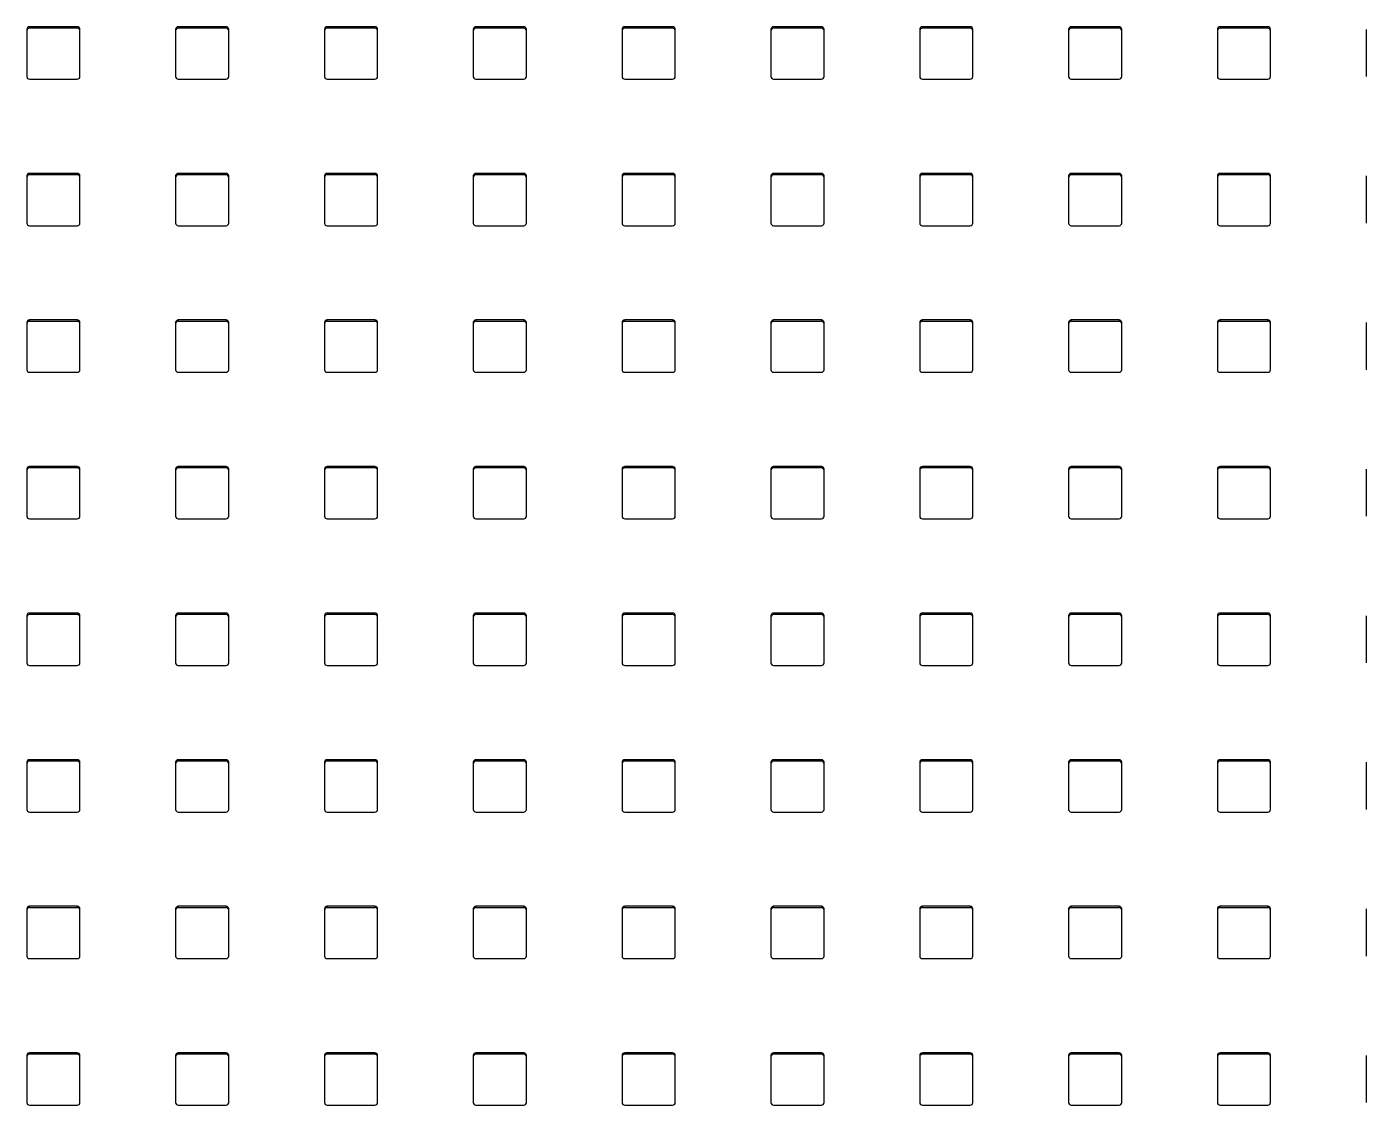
# Model space of a CAD drawing. Header units: millimetres. Extents: x -218071 to -203542, y 15363 to 51382.
# Drawn here: x -217693.21 to -217668.01, y 50955.34 to 50975.62 of the extents above; entities that cross this region are included whole.
import ezdxf

# ---------------------------------------------------------------- set-up
doc = ezdxf.new("R2010")
doc.units = ezdxf.units.MM
doc.header["$LTSCALE"] = 4
doc.layers.add('TPF-EQUIPEMENT', color=7, linetype='Continuous')

msp = doc.modelspace()

# ---------------------------------------------------------------- linework, layer by layer
at = {"layer": 'TPF-EQUIPEMENT', "color": 7, "linetype": 'Continuous', "lineweight": 25, "transparency": 33554671}
for p, q in [((-217693.206, 50975.573), (-217693.206, 50974.687)), ((-217692.256, 50975.622), (-217693.156, 50975.622)), ((-217692.256, 50975.596), (-217693.156, 50975.596)), ((-217692.206, 50974.687), (-217692.206, 50975.573)), ((-217690.406, 50975.573), (-217690.406, 50974.687)), ((-217689.456, 50975.622), (-217690.356, 50975.622)), ((-217689.456, 50975.596), (-217690.356, 50975.596)), ((-217689.406, 50974.687), (-217689.406, 50975.573)), ((-217687.606, 50975.573), (-217687.606, 50974.687)), ((-217686.656, 50975.622), (-217687.556, 50975.622)), ((-217686.656, 50975.596), (-217687.556, 50975.596)), ((-217686.606, 50974.687), (-217686.606, 50975.573)), ((-217684.806, 50975.573), (-217684.806, 50974.687)), ((-217683.856, 50975.622), (-217684.756, 50975.622)), ((-217683.856, 50975.596), (-217684.756, 50975.596)), ((-217683.806, 50974.687), (-217683.806, 50975.573)), ((-217682.006, 50975.573), (-217682.006, 50974.687)), ((-217681.056, 50975.622), (-217681.956, 50975.622)), ((-217681.056, 50975.596), (-217681.956, 50975.596)), ((-217681.006, 50974.687), (-217681.006, 50975.573)), ((-217679.206, 50975.573), (-217679.206, 50974.687)), ((-217678.256, 50975.622), (-217679.156, 50975.622)), ((-217678.256, 50975.596), (-217679.156, 50975.596)), ((-217678.206, 50974.687), (-217678.206, 50975.573)), ((-217676.406, 50975.573), (-217676.406, 50974.687)), ((-217675.456, 50975.622), (-217676.356, 50975.622)), ((-217675.456, 50975.596), (-217676.356, 50975.596)), ((-217675.406, 50974.687), (-217675.406, 50975.573)), ((-217673.606, 50975.573), (-217673.606, 50974.687)), ((-217672.656, 50975.622), (-217673.556, 50975.622)), ((-217672.656, 50975.596), (-217673.556, 50975.596)), ((-217672.606, 50974.687), (-217672.606, 50975.573)), ((-217670.806, 50975.573), (-217670.806, 50974.687)), ((-217669.856, 50975.622), (-217670.756, 50975.622)), ((-217669.856, 50975.596), (-217670.756, 50975.596)), ((-217669.806, 50974.687), (-217669.806, 50975.573)), ((-217668.006, 50975.573), (-217668.006, 50974.687)), ((-217693.156, 50974.637), (-217692.256, 50974.637)), ((-217690.356, 50974.637), (-217689.456, 50974.637)), ((-217687.556, 50974.637), (-217686.656, 50974.637)), ((-217684.756, 50974.637), (-217683.856, 50974.637)), ((-217681.956, 50974.637), (-217681.056, 50974.637)), ((-217679.156, 50974.637), (-217678.256, 50974.637)), ((-217676.356, 50974.637), (-217675.456, 50974.637)), ((-217673.556, 50974.637), (-217672.656, 50974.637)), ((-217670.756, 50974.637), (-217669.856, 50974.637)), ((-217693.206, 50972.816), (-217693.206, 50971.929)), ((-217692.256, 50972.865), (-217693.156, 50972.865)), ((-217692.256, 50972.839), (-217693.156, 50972.839)), ((-217692.206, 50971.929), (-217692.206, 50972.816)), ((-217690.406, 50972.816), (-217690.406, 50971.929)), ((-217689.456, 50972.865), (-217690.356, 50972.865)), ((-217689.456, 50972.839), (-217690.356, 50972.839)), ((-217689.406, 50971.929), (-217689.406, 50972.816)), ((-217687.606, 50972.816), (-217687.606, 50971.929)), ((-217686.656, 50972.865), (-217687.556, 50972.865)), ((-217686.656, 50972.839), (-217687.556, 50972.839)), ((-217686.606, 50971.929), (-217686.606, 50972.816)), ((-217684.806, 50972.816), (-217684.806, 50971.929)), ((-217683.856, 50972.865), (-217684.756, 50972.865)), ((-217683.856, 50972.839), (-217684.756, 50972.839)), ((-217683.806, 50971.929), (-217683.806, 50972.816)), ((-217682.006, 50972.816), (-217682.006, 50971.929)), ((-217681.056, 50972.865), (-217681.956, 50972.865)), ((-217681.056, 50972.839), (-217681.956, 50972.839)), ((-217681.006, 50971.929), (-217681.006, 50972.816)), ((-217679.206, 50972.816), (-217679.206, 50971.929)), ((-217678.256, 50972.865), (-217679.156, 50972.865)), ((-217678.256, 50972.839), (-217679.156, 50972.839)), ((-217678.206, 50971.929), (-217678.206, 50972.816)), ((-217676.406, 50972.816), (-217676.406, 50971.929)), ((-217675.456, 50972.865), (-217676.356, 50972.865)), ((-217675.456, 50972.839), (-217676.356, 50972.839)), ((-217675.406, 50971.929), (-217675.406, 50972.816)), ((-217673.606, 50972.816), (-217673.606, 50971.929)), ((-217672.656, 50972.865), (-217673.556, 50972.865)), ((-217672.656, 50972.839), (-217673.556, 50972.839)), ((-217672.606, 50971.929), (-217672.606, 50972.816)), ((-217670.806, 50972.816), (-217670.806, 50971.929)), ((-217669.856, 50972.865), (-217670.756, 50972.865)), ((-217669.856, 50972.839), (-217670.756, 50972.839)), ((-217669.806, 50971.929), (-217669.806, 50972.816)), ((-217668.006, 50972.816), (-217668.006, 50971.929)), ((-217693.156, 50971.88), (-217692.256, 50971.88)), ((-217690.356, 50971.88), (-217689.456, 50971.88)), ((-217687.556, 50971.88), (-217686.656, 50971.88)), ((-217684.756, 50971.88), (-217683.856, 50971.88)), ((-217681.956, 50971.88), (-217681.056, 50971.88)), ((-217679.156, 50971.88), (-217678.256, 50971.88)), ((-217676.356, 50971.88), (-217675.456, 50971.88)), ((-217673.556, 50971.88), (-217672.656, 50971.88)), ((-217670.756, 50971.88), (-217669.856, 50971.88)), ((-217693.206, 50970.058), (-217693.206, 50969.172)), ((-217692.256, 50970.107), (-217693.156, 50970.107)), ((-217692.256, 50970.081), (-217693.156, 50970.081)), ((-217692.206, 50969.172), (-217692.206, 50970.058)), ((-217690.406, 50970.058), (-217690.406, 50969.172)), ((-217689.456, 50970.107), (-217690.356, 50970.107)), ((-217689.456, 50970.081), (-217690.356, 50970.081)), ((-217689.406, 50969.172), (-217689.406, 50970.058)), ((-217687.606, 50970.058), (-217687.606, 50969.172)), ((-217686.656, 50970.107), (-217687.556, 50970.107)), ((-217686.656, 50970.081), (-217687.556, 50970.081)), ((-217686.606, 50969.172), (-217686.606, 50970.058)), ((-217684.806, 50970.058), (-217684.806, 50969.172)), ((-217683.856, 50970.107), (-217684.756, 50970.107)), ((-217683.856, 50970.081), (-217684.756, 50970.081)), ((-217683.806, 50969.172), (-217683.806, 50970.058)), ((-217682.006, 50970.058), (-217682.006, 50969.172)), ((-217681.056, 50970.107), (-217681.956, 50970.107)), ((-217681.056, 50970.081), (-217681.956, 50970.081)), ((-217681.006, 50969.172), (-217681.006, 50970.058)), ((-217679.206, 50970.058), (-217679.206, 50969.172)), ((-217678.256, 50970.107), (-217679.156, 50970.107)), ((-217678.256, 50970.081), (-217679.156, 50970.081)), ((-217678.206, 50969.172), (-217678.206, 50970.058)), ((-217676.406, 50970.058), (-217676.406, 50969.172)), ((-217675.456, 50970.107), (-217676.356, 50970.107)), ((-217675.456, 50970.081), (-217676.356, 50970.081)), ((-217675.406, 50969.172), (-217675.406, 50970.058)), ((-217673.606, 50970.058), (-217673.606, 50969.172)), ((-217672.656, 50970.107), (-217673.556, 50970.107)), ((-217672.656, 50970.081), (-217673.556, 50970.081)), ((-217672.606, 50969.172), (-217672.606, 50970.058)), ((-217670.806, 50970.058), (-217670.806, 50969.172)), ((-217669.856, 50970.107), (-217670.756, 50970.107)), ((-217669.856, 50970.081), (-217670.756, 50970.081)), ((-217669.806, 50969.172), (-217669.806, 50970.058)), ((-217668.006, 50970.058), (-217668.006, 50969.172)), ((-217693.156, 50969.122), (-217692.256, 50969.122)), ((-217690.356, 50969.122), (-217689.456, 50969.122)), ((-217687.556, 50969.122), (-217686.656, 50969.122)), ((-217684.756, 50969.122), (-217683.856, 50969.122)), ((-217681.956, 50969.122), (-217681.056, 50969.122)), ((-217679.156, 50969.122), (-217678.256, 50969.122)), ((-217676.356, 50969.122), (-217675.456, 50969.122)), ((-217673.556, 50969.122), (-217672.656, 50969.122)), ((-217670.756, 50969.122), (-217669.856, 50969.122)), ((-217693.206, 50967.301), (-217693.206, 50966.414)), ((-217692.256, 50967.35), (-217693.156, 50967.35)), ((-217692.256, 50967.324), (-217693.156, 50967.324)), ((-217692.206, 50966.414), (-217692.206, 50967.301)), ((-217690.406, 50967.301), (-217690.406, 50966.414)), ((-217689.456, 50967.35), (-217690.356, 50967.35)), ((-217689.456, 50967.324), (-217690.356, 50967.324)), ((-217689.406, 50966.414), (-217689.406, 50967.301)), ((-217687.606, 50967.301), (-217687.606, 50966.414)), ((-217686.656, 50967.35), (-217687.556, 50967.35)), ((-217686.656, 50967.324), (-217687.556, 50967.324)), ((-217686.606, 50966.414), (-217686.606, 50967.301)), ((-217684.806, 50967.301), (-217684.806, 50966.414)), ((-217683.856, 50967.35), (-217684.756, 50967.35)), ((-217683.856, 50967.324), (-217684.756, 50967.324)), ((-217683.806, 50966.414), (-217683.806, 50967.301)), ((-217682.006, 50967.301), (-217682.006, 50966.414)), ((-217681.056, 50967.35), (-217681.956, 50967.35)), ((-217681.056, 50967.324), (-217681.956, 50967.324)), ((-217681.006, 50966.414), (-217681.006, 50967.301)), ((-217679.206, 50967.301), (-217679.206, 50966.414)), ((-217678.256, 50967.35), (-217679.156, 50967.35)), ((-217678.256, 50967.324), (-217679.156, 50967.324)), ((-217678.206, 50966.414), (-217678.206, 50967.301)), ((-217676.406, 50967.301), (-217676.406, 50966.414)), ((-217675.456, 50967.35), (-217676.356, 50967.35)), ((-217675.456, 50967.324), (-217676.356, 50967.324)), ((-217675.406, 50966.414), (-217675.406, 50967.301)), ((-217673.606, 50967.301), (-217673.606, 50966.414)), ((-217672.656, 50967.35), (-217673.556, 50967.35)), ((-217672.656, 50967.324), (-217673.556, 50967.324)), ((-217672.606, 50966.414), (-217672.606, 50967.301)), ((-217670.806, 50967.301), (-217670.806, 50966.414)), ((-217669.856, 50967.35), (-217670.756, 50967.35)), ((-217669.856, 50967.324), (-217670.756, 50967.324)), ((-217669.806, 50966.414), (-217669.806, 50967.301)), ((-217668.006, 50967.301), (-217668.006, 50966.414)), ((-217693.156, 50966.365), (-217692.256, 50966.365)), ((-217690.356, 50966.365), (-217689.456, 50966.365)), ((-217687.556, 50966.365), (-217686.656, 50966.365)), ((-217684.756, 50966.365), (-217683.856, 50966.365)), ((-217681.956, 50966.365), (-217681.056, 50966.365)), ((-217679.156, 50966.365), (-217678.256, 50966.365)), ((-217676.356, 50966.365), (-217675.456, 50966.365)), ((-217673.556, 50966.365), (-217672.656, 50966.365)), ((-217670.756, 50966.365), (-217669.856, 50966.365)), ((-217693.206, 50964.543), (-217693.206, 50963.657)), ((-217692.256, 50964.592), (-217693.156, 50964.592)), ((-217692.256, 50964.566), (-217693.156, 50964.566)), ((-217692.206, 50963.657), (-217692.206, 50964.543)), ((-217690.406, 50964.543), (-217690.406, 50963.657)), ((-217689.456, 50964.592), (-217690.356, 50964.592)), ((-217689.456, 50964.566), (-217690.356, 50964.566)), ((-217689.406, 50963.657), (-217689.406, 50964.543)), ((-217687.606, 50964.543), (-217687.606, 50963.657)), ((-217686.656, 50964.592), (-217687.556, 50964.592)), ((-217686.656, 50964.566), (-217687.556, 50964.566)), ((-217686.606, 50963.657), (-217686.606, 50964.543)), ((-217684.806, 50964.543), (-217684.806, 50963.657)), ((-217683.856, 50964.592), (-217684.756, 50964.592)), ((-217683.856, 50964.566), (-217684.756, 50964.566)), ((-217683.806, 50963.657), (-217683.806, 50964.543)), ((-217682.006, 50964.543), (-217682.006, 50963.657)), ((-217681.056, 50964.592), (-217681.956, 50964.592)), ((-217681.056, 50964.566), (-217681.956, 50964.566)), ((-217681.006, 50963.657), (-217681.006, 50964.543)), ((-217679.206, 50964.543), (-217679.206, 50963.657)), ((-217678.256, 50964.592), (-217679.156, 50964.592)), ((-217678.256, 50964.566), (-217679.156, 50964.566)), ((-217678.206, 50963.657), (-217678.206, 50964.543)), ((-217676.406, 50964.543), (-217676.406, 50963.657)), ((-217675.456, 50964.592), (-217676.356, 50964.592)), ((-217675.456, 50964.566), (-217676.356, 50964.566)), ((-217675.406, 50963.657), (-217675.406, 50964.543)), ((-217673.606, 50964.543), (-217673.606, 50963.657)), ((-217672.656, 50964.592), (-217673.556, 50964.592)), ((-217672.656, 50964.566), (-217673.556, 50964.566)), ((-217672.606, 50963.657), (-217672.606, 50964.543)), ((-217670.806, 50964.543), (-217670.806, 50963.657)), ((-217669.856, 50964.592), (-217670.756, 50964.592)), ((-217669.856, 50964.566), (-217670.756, 50964.566)), ((-217669.806, 50963.657), (-217669.806, 50964.543)), ((-217668.006, 50964.543), (-217668.006, 50963.657)), ((-217693.156, 50963.608), (-217692.256, 50963.608)), ((-217690.356, 50963.608), (-217689.456, 50963.608)), ((-217687.556, 50963.608), (-217686.656, 50963.608)), ((-217684.756, 50963.608), (-217683.856, 50963.608)), ((-217681.956, 50963.608), (-217681.056, 50963.608)), ((-217679.156, 50963.608), (-217678.256, 50963.608)), ((-217676.356, 50963.608), (-217675.456, 50963.608)), ((-217673.556, 50963.608), (-217672.656, 50963.608)), ((-217670.756, 50963.608), (-217669.856, 50963.608)), ((-217693.206, 50961.786), (-217693.206, 50960.899)), ((-217692.256, 50961.835), (-217693.156, 50961.835)), ((-217692.256, 50961.809), (-217693.156, 50961.809)), ((-217692.206, 50960.899), (-217692.206, 50961.786)), ((-217690.406, 50961.786), (-217690.406, 50960.899)), ((-217689.456, 50961.835), (-217690.356, 50961.835)), ((-217689.456, 50961.809), (-217690.356, 50961.809)), ((-217689.406, 50960.899), (-217689.406, 50961.786)), ((-217687.606, 50961.786), (-217687.606, 50960.899)), ((-217686.656, 50961.835), (-217687.556, 50961.835)), ((-217686.656, 50961.809), (-217687.556, 50961.809)), ((-217686.606, 50960.899), (-217686.606, 50961.786)), ((-217684.806, 50961.786), (-217684.806, 50960.899)), ((-217683.856, 50961.835), (-217684.756, 50961.835)), ((-217683.856, 50961.809), (-217684.756, 50961.809)), ((-217683.806, 50960.899), (-217683.806, 50961.786)), ((-217682.006, 50961.786), (-217682.006, 50960.899)), ((-217681.056, 50961.835), (-217681.956, 50961.835)), ((-217681.056, 50961.809), (-217681.956, 50961.809)), ((-217681.006, 50960.899), (-217681.006, 50961.786)), ((-217679.206, 50961.786), (-217679.206, 50960.899)), ((-217678.256, 50961.835), (-217679.156, 50961.835)), ((-217678.256, 50961.809), (-217679.156, 50961.809)), ((-217678.206, 50960.899), (-217678.206, 50961.786)), ((-217676.406, 50961.786), (-217676.406, 50960.899)), ((-217675.456, 50961.835), (-217676.356, 50961.835)), ((-217675.456, 50961.809), (-217676.356, 50961.809)), ((-217675.406, 50960.899), (-217675.406, 50961.786)), ((-217673.606, 50961.786), (-217673.606, 50960.899)), ((-217672.656, 50961.835), (-217673.556, 50961.835)), ((-217672.656, 50961.809), (-217673.556, 50961.809)), ((-217672.606, 50960.899), (-217672.606, 50961.786)), ((-217670.806, 50961.786), (-217670.806, 50960.899)), ((-217669.856, 50961.835), (-217670.756, 50961.835)), ((-217669.856, 50961.809), (-217670.756, 50961.809)), ((-217669.806, 50960.899), (-217669.806, 50961.786)), ((-217668.006, 50961.786), (-217668.006, 50960.899)), ((-217693.156, 50960.85), (-217692.256, 50960.85)), ((-217690.356, 50960.85), (-217689.456, 50960.85)), ((-217687.556, 50960.85), (-217686.656, 50960.85)), ((-217684.756, 50960.85), (-217683.856, 50960.85)), ((-217681.956, 50960.85), (-217681.056, 50960.85)), ((-217679.156, 50960.85), (-217678.256, 50960.85)), ((-217676.356, 50960.85), (-217675.456, 50960.85)), ((-217673.556, 50960.85), (-217672.656, 50960.85)), ((-217670.756, 50960.85), (-217669.856, 50960.85)), ((-217693.206, 50959.028), (-217693.206, 50958.142)), ((-217692.256, 50959.077), (-217693.156, 50959.077)), ((-217692.256, 50959.051), (-217693.156, 50959.051)), ((-217692.206, 50958.142), (-217692.206, 50959.028)), ((-217690.406, 50959.028), (-217690.406, 50958.142)), ((-217689.456, 50959.077), (-217690.356, 50959.077)), ((-217689.456, 50959.051), (-217690.356, 50959.051)), ((-217689.406, 50958.142), (-217689.406, 50959.028)), ((-217687.606, 50959.028), (-217687.606, 50958.142)), ((-217686.656, 50959.077), (-217687.556, 50959.077)), ((-217686.656, 50959.051), (-217687.556, 50959.051)), ((-217686.606, 50958.142), (-217686.606, 50959.028)), ((-217684.806, 50959.028), (-217684.806, 50958.142)), ((-217683.856, 50959.077), (-217684.756, 50959.077)), ((-217683.856, 50959.051), (-217684.756, 50959.051)), ((-217683.806, 50958.142), (-217683.806, 50959.028)), ((-217682.006, 50959.028), (-217682.006, 50958.142)), ((-217681.056, 50959.077), (-217681.956, 50959.077)), ((-217681.056, 50959.051), (-217681.956, 50959.051)), ((-217681.006, 50958.142), (-217681.006, 50959.028)), ((-217679.206, 50959.028), (-217679.206, 50958.142)), ((-217678.256, 50959.077), (-217679.156, 50959.077)), ((-217678.256, 50959.051), (-217679.156, 50959.051)), ((-217678.206, 50958.142), (-217678.206, 50959.028)), ((-217676.406, 50959.028), (-217676.406, 50958.142)), ((-217675.456, 50959.077), (-217676.356, 50959.077)), ((-217675.456, 50959.051), (-217676.356, 50959.051)), ((-217675.406, 50958.142), (-217675.406, 50959.028)), ((-217673.606, 50959.028), (-217673.606, 50958.142)), ((-217672.656, 50959.077), (-217673.556, 50959.077)), ((-217672.656, 50959.051), (-217673.556, 50959.051)), ((-217672.606, 50958.142), (-217672.606, 50959.028)), ((-217670.806, 50959.028), (-217670.806, 50958.142)), ((-217669.856, 50959.077), (-217670.756, 50959.077)), ((-217669.856, 50959.051), (-217670.756, 50959.051)), ((-217669.806, 50958.142), (-217669.806, 50959.028)), ((-217668.006, 50959.028), (-217668.006, 50958.142)), ((-217693.156, 50958.093), (-217692.256, 50958.093)), ((-217690.356, 50958.093), (-217689.456, 50958.093)), ((-217687.556, 50958.093), (-217686.656, 50958.093)), ((-217684.756, 50958.093), (-217683.856, 50958.093)), ((-217681.956, 50958.093), (-217681.056, 50958.093)), ((-217679.156, 50958.093), (-217678.256, 50958.093)), ((-217676.356, 50958.093), (-217675.456, 50958.093)), ((-217673.556, 50958.093), (-217672.656, 50958.093)), ((-217670.756, 50958.093), (-217669.856, 50958.093)), ((-217693.206, 50956.271), (-217693.206, 50955.384)), ((-217692.256, 50956.32), (-217693.156, 50956.32)), ((-217692.256, 50956.294), (-217693.156, 50956.294)), ((-217692.206, 50955.384), (-217692.206, 50956.271)), ((-217690.406, 50956.271), (-217690.406, 50955.384)), ((-217689.456, 50956.32), (-217690.356, 50956.32)), ((-217689.456, 50956.294), (-217690.356, 50956.294)), ((-217689.406, 50955.384), (-217689.406, 50956.271)), ((-217687.606, 50956.271), (-217687.606, 50955.384)), ((-217686.656, 50956.32), (-217687.556, 50956.32)), ((-217686.656, 50956.294), (-217687.556, 50956.294)), ((-217686.606, 50955.384), (-217686.606, 50956.271)), ((-217684.806, 50956.271), (-217684.806, 50955.384)), ((-217683.856, 50956.32), (-217684.756, 50956.32)), ((-217683.856, 50956.294), (-217684.756, 50956.294)), ((-217683.806, 50955.384), (-217683.806, 50956.271)), ((-217682.006, 50956.271), (-217682.006, 50955.384)), ((-217681.056, 50956.32), (-217681.956, 50956.32)), ((-217681.056, 50956.294), (-217681.956, 50956.294)), ((-217681.006, 50955.384), (-217681.006, 50956.271)), ((-217679.206, 50956.271), (-217679.206, 50955.384)), ((-217678.256, 50956.32), (-217679.156, 50956.32)), ((-217678.256, 50956.294), (-217679.156, 50956.294)), ((-217678.206, 50955.384), (-217678.206, 50956.271)), ((-217676.406, 50956.271), (-217676.406, 50955.384)), ((-217675.456, 50956.32), (-217676.356, 50956.32)), ((-217675.456, 50956.294), (-217676.356, 50956.294)), ((-217675.406, 50955.384), (-217675.406, 50956.271)), ((-217673.606, 50956.271), (-217673.606, 50955.384)), ((-217672.656, 50956.32), (-217673.556, 50956.32)), ((-217672.656, 50956.294), (-217673.556, 50956.294)), ((-217672.606, 50955.384), (-217672.606, 50956.271)), ((-217670.806, 50956.271), (-217670.806, 50955.384)), ((-217669.856, 50956.32), (-217670.756, 50956.32)), ((-217669.856, 50956.294), (-217670.756, 50956.294)), ((-217669.806, 50955.384), (-217669.806, 50956.271)), ((-217668.006, 50956.271), (-217668.006, 50955.384)), ((-217693.156, 50955.335), (-217692.256, 50955.335)), ((-217690.356, 50955.335), (-217689.456, 50955.335)), ((-217687.556, 50955.335), (-217686.656, 50955.335)), ((-217684.756, 50955.335), (-217683.856, 50955.335)), ((-217681.956, 50955.335), (-217681.056, 50955.335)), ((-217679.156, 50955.335), (-217678.256, 50955.335)), ((-217676.356, 50955.335), (-217675.456, 50955.335)), ((-217673.556, 50955.335), (-217672.656, 50955.335)), ((-217670.756, 50955.335), (-217669.856, 50955.335))]:
    msp.add_line(p, q, dxfattribs=at)
at = {"layer": 'TPF-EQUIPEMENT', "color": 8, "linetype": 'Continuous', "lineweight": 18, "transparency": 33554671}
for p, q in [((-217693.156, 50975.596), (-217693.156, 50975.622)), ((-217692.256, 50975.596), (-217692.256, 50975.622)), ((-217690.356, 50975.596), (-217690.356, 50975.622)), ((-217689.456, 50975.596), (-217689.456, 50975.622)), ((-217687.556, 50975.596), (-217687.556, 50975.622)), ((-217686.656, 50975.596), (-217686.656, 50975.622)), ((-217684.756, 50975.596), (-217684.756, 50975.622)), ((-217683.856, 50975.596), (-217683.856, 50975.622)), ((-217681.956, 50975.596), (-217681.956, 50975.622)), ((-217681.056, 50975.596), (-217681.056, 50975.622)), ((-217679.156, 50975.596), (-217679.156, 50975.622)), ((-217678.256, 50975.596), (-217678.256, 50975.622)), ((-217676.356, 50975.596), (-217676.356, 50975.622)), ((-217675.456, 50975.596), (-217675.456, 50975.622)), ((-217673.556, 50975.596), (-217673.556, 50975.622)), ((-217672.656, 50975.596), (-217672.656, 50975.622)), ((-217670.756, 50975.596), (-217670.756, 50975.622)), ((-217669.856, 50975.596), (-217669.856, 50975.622)), ((-217693.156, 50972.839), (-217693.156, 50972.865)), ((-217692.256, 50972.839), (-217692.256, 50972.865)), ((-217690.356, 50972.839), (-217690.356, 50972.865)), ((-217689.456, 50972.839), (-217689.456, 50972.865)), ((-217687.556, 50972.839), (-217687.556, 50972.865)), ((-217686.656, 50972.839), (-217686.656, 50972.865)), ((-217684.756, 50972.839), (-217684.756, 50972.865)), ((-217683.856, 50972.839), (-217683.856, 50972.865)), ((-217681.956, 50972.839), (-217681.956, 50972.865)), ((-217681.056, 50972.839), (-217681.056, 50972.865)), ((-217679.156, 50972.839), (-217679.156, 50972.865)), ((-217678.256, 50972.839), (-217678.256, 50972.865)), ((-217676.356, 50972.839), (-217676.356, 50972.865)), ((-217675.456, 50972.839), (-217675.456, 50972.865)), ((-217673.556, 50972.839), (-217673.556, 50972.865)), ((-217672.656, 50972.839), (-217672.656, 50972.865)), ((-217670.756, 50972.839), (-217670.756, 50972.865)), ((-217669.856, 50972.839), (-217669.856, 50972.865)), ((-217693.156, 50970.081), (-217693.156, 50970.107)), ((-217692.256, 50970.081), (-217692.256, 50970.107)), ((-217690.356, 50970.081), (-217690.356, 50970.107)), ((-217689.456, 50970.081), (-217689.456, 50970.107)), ((-217687.556, 50970.081), (-217687.556, 50970.107)), ((-217686.656, 50970.081), (-217686.656, 50970.107)), ((-217684.756, 50970.081), (-217684.756, 50970.107)), ((-217683.856, 50970.081), (-217683.856, 50970.107)), ((-217681.956, 50970.081), (-217681.956, 50970.107)), ((-217681.056, 50970.081), (-217681.056, 50970.107)), ((-217679.156, 50970.081), (-217679.156, 50970.107)), ((-217678.256, 50970.081), (-217678.256, 50970.107)), ((-217676.356, 50970.081), (-217676.356, 50970.107)), ((-217675.456, 50970.081), (-217675.456, 50970.107)), ((-217673.556, 50970.081), (-217673.556, 50970.107)), ((-217672.656, 50970.081), (-217672.656, 50970.107)), ((-217670.756, 50970.081), (-217670.756, 50970.107)), ((-217669.856, 50970.081), (-217669.856, 50970.107)), ((-217693.156, 50967.324), (-217693.156, 50967.35)), ((-217692.256, 50967.324), (-217692.256, 50967.35)), ((-217690.356, 50967.324), (-217690.356, 50967.35)), ((-217689.456, 50967.324), (-217689.456, 50967.35)), ((-217687.556, 50967.324), (-217687.556, 50967.35)), ((-217686.656, 50967.324), (-217686.656, 50967.35)), ((-217684.756, 50967.324), (-217684.756, 50967.35)), ((-217683.856, 50967.324), (-217683.856, 50967.35)), ((-217681.956, 50967.324), (-217681.956, 50967.35)), ((-217681.056, 50967.324), (-217681.056, 50967.35)), ((-217679.156, 50967.324), (-217679.156, 50967.35)), ((-217678.256, 50967.324), (-217678.256, 50967.35)), ((-217676.356, 50967.324), (-217676.356, 50967.35)), ((-217675.456, 50967.324), (-217675.456, 50967.35)), ((-217673.556, 50967.324), (-217673.556, 50967.35)), ((-217672.656, 50967.324), (-217672.656, 50967.35)), ((-217670.756, 50967.324), (-217670.756, 50967.35)), ((-217669.856, 50967.324), (-217669.856, 50967.35)), ((-217693.156, 50964.566), (-217693.156, 50964.592)), ((-217692.256, 50964.566), (-217692.256, 50964.592)), ((-217690.356, 50964.566), (-217690.356, 50964.592)), ((-217689.456, 50964.566), (-217689.456, 50964.592)), ((-217687.556, 50964.566), (-217687.556, 50964.592)), ((-217686.656, 50964.566), (-217686.656, 50964.592)), ((-217684.756, 50964.566), (-217684.756, 50964.592)), ((-217683.856, 50964.566), (-217683.856, 50964.592)), ((-217681.956, 50964.566), (-217681.956, 50964.592)), ((-217681.056, 50964.566), (-217681.056, 50964.592)), ((-217679.156, 50964.566), (-217679.156, 50964.592)), ((-217678.256, 50964.566), (-217678.256, 50964.592)), ((-217676.356, 50964.566), (-217676.356, 50964.592)), ((-217675.456, 50964.566), (-217675.456, 50964.592)), ((-217673.556, 50964.566), (-217673.556, 50964.592)), ((-217672.656, 50964.566), (-217672.656, 50964.592)), ((-217670.756, 50964.566), (-217670.756, 50964.592)), ((-217669.856, 50964.566), (-217669.856, 50964.592)), ((-217693.156, 50961.809), (-217693.156, 50961.835)), ((-217692.256, 50961.809), (-217692.256, 50961.835)), ((-217690.356, 50961.809), (-217690.356, 50961.835)), ((-217689.456, 50961.809), (-217689.456, 50961.835)), ((-217687.556, 50961.809), (-217687.556, 50961.835)), ((-217686.656, 50961.809), (-217686.656, 50961.835)), ((-217684.756, 50961.809), (-217684.756, 50961.835)), ((-217683.856, 50961.809), (-217683.856, 50961.835)), ((-217681.956, 50961.809), (-217681.956, 50961.835)), ((-217681.056, 50961.809), (-217681.056, 50961.835)), ((-217679.156, 50961.809), (-217679.156, 50961.835)), ((-217678.256, 50961.809), (-217678.256, 50961.835)), ((-217676.356, 50961.809), (-217676.356, 50961.835)), ((-217675.456, 50961.809), (-217675.456, 50961.835)), ((-217673.556, 50961.809), (-217673.556, 50961.835)), ((-217672.656, 50961.809), (-217672.656, 50961.835)), ((-217670.756, 50961.809), (-217670.756, 50961.835)), ((-217669.856, 50961.809), (-217669.856, 50961.835)), ((-217693.156, 50959.051), (-217693.156, 50959.077)), ((-217692.256, 50959.051), (-217692.256, 50959.077)), ((-217690.356, 50959.051), (-217690.356, 50959.077)), ((-217689.456, 50959.051), (-217689.456, 50959.077)), ((-217687.556, 50959.051), (-217687.556, 50959.077)), ((-217686.656, 50959.051), (-217686.656, 50959.077)), ((-217684.756, 50959.051), (-217684.756, 50959.077)), ((-217683.856, 50959.051), (-217683.856, 50959.077)), ((-217681.956, 50959.051), (-217681.956, 50959.077)), ((-217681.056, 50959.051), (-217681.056, 50959.077)), ((-217679.156, 50959.051), (-217679.156, 50959.077)), ((-217678.256, 50959.051), (-217678.256, 50959.077)), ((-217676.356, 50959.051), (-217676.356, 50959.077)), ((-217675.456, 50959.051), (-217675.456, 50959.077)), ((-217673.556, 50959.051), (-217673.556, 50959.077)), ((-217672.656, 50959.051), (-217672.656, 50959.077)), ((-217670.756, 50959.051), (-217670.756, 50959.077)), ((-217669.856, 50959.051), (-217669.856, 50959.077)), ((-217693.156, 50956.294), (-217693.156, 50956.32)), ((-217692.256, 50956.294), (-217692.256, 50956.32)), ((-217690.356, 50956.294), (-217690.356, 50956.32)), ((-217689.456, 50956.294), (-217689.456, 50956.32)), ((-217687.556, 50956.294), (-217687.556, 50956.32)), ((-217686.656, 50956.294), (-217686.656, 50956.32)), ((-217684.756, 50956.294), (-217684.756, 50956.32)), ((-217683.856, 50956.294), (-217683.856, 50956.32)), ((-217681.956, 50956.294), (-217681.956, 50956.32)), ((-217681.056, 50956.294), (-217681.056, 50956.32)), ((-217679.156, 50956.294), (-217679.156, 50956.32)), ((-217678.256, 50956.294), (-217678.256, 50956.32)), ((-217676.356, 50956.294), (-217676.356, 50956.32)), ((-217675.456, 50956.294), (-217675.456, 50956.32)), ((-217673.556, 50956.294), (-217673.556, 50956.32)), ((-217672.656, 50956.294), (-217672.656, 50956.32)), ((-217670.756, 50956.294), (-217670.756, 50956.32)), ((-217669.856, 50956.294), (-217669.856, 50956.32))]:
    msp.add_line(p, q, dxfattribs=at)
at = {"layer": 'TPF-EQUIPEMENT', "color": 7, "linetype": 'Continuous', "lineweight": 25, "transparency": 33554671}
for centre, start, end in [((-217693.156, 50975.573), 89.5648, 179.5581), ((-217693.156, 50975.547), 89.5648, 179.5581), ((-217692.256, 50975.573), 0.4419, 90.4352), ((-217692.256, 50975.547), 0.4419, 90.4352), ((-217690.356, 50975.573), 89.5648, 179.5581), ((-217690.356, 50975.547), 89.5648, 179.5581), ((-217689.456, 50975.573), 0.4419, 90.4352), ((-217689.456, 50975.547), 0.4419, 90.4352), ((-217687.556, 50975.573), 89.5648, 179.5581), ((-217687.556, 50975.547), 89.5648, 179.5581), ((-217686.656, 50975.573), 0.4419, 90.4352), ((-217686.656, 50975.547), 0.4419, 90.4352), ((-217684.756, 50975.573), 89.5648, 179.5581), ((-217684.756, 50975.547), 89.5648, 179.5581), ((-217683.856, 50975.573), 0.4419, 90.4352), ((-217683.856, 50975.547), 0.4419, 90.4352), ((-217681.956, 50975.573), 89.5648, 179.5581), ((-217681.956, 50975.547), 89.5648, 179.5581), ((-217681.056, 50975.573), 0.4419, 90.4352), ((-217681.056, 50975.547), 0.4419, 90.4352), ((-217679.156, 50975.573), 89.5648, 179.5581), ((-217679.156, 50975.547), 89.5648, 179.5581), ((-217678.256, 50975.573), 0.4419, 90.4352), ((-217678.256, 50975.547), 0.4419, 90.4352), ((-217676.356, 50975.573), 89.5648, 179.5581), ((-217676.356, 50975.547), 89.5648, 179.5581), ((-217675.456, 50975.573), 0.4419, 90.4352), ((-217675.456, 50975.547), 0.4419, 90.4352), ((-217673.556, 50975.573), 89.5648, 179.5581), ((-217673.556, 50975.547), 89.5648, 179.5581), ((-217672.656, 50975.573), 0.4419, 90.4352), ((-217672.656, 50975.547), 0.4419, 90.4352), ((-217670.756, 50975.573), 89.5648, 179.5581), ((-217670.756, 50975.547), 89.5648, 179.5581), ((-217669.856, 50975.573), 0.4419, 90.4352), ((-217669.856, 50975.547), 0.4419, 90.4352), ((-217693.156, 50974.687), 180.4419, 270.4352), ((-217692.256, 50974.687), 269.5648, 359.5581), ((-217690.356, 50974.687), 180.4419, 270.4352), ((-217689.456, 50974.687), 269.5648, 359.5581), ((-217687.556, 50974.687), 180.4419, 270.4352), ((-217686.656, 50974.687), 269.5648, 359.5581), ((-217684.756, 50974.687), 180.4419, 270.4352), ((-217683.856, 50974.687), 269.5648, 359.5581), ((-217681.956, 50974.687), 180.4419, 270.4352), ((-217681.056, 50974.687), 269.5648, 359.5581), ((-217679.156, 50974.687), 180.4419, 270.4352), ((-217678.256, 50974.687), 269.5648, 359.5581), ((-217676.356, 50974.687), 180.4419, 270.4352), ((-217675.456, 50974.687), 269.5648, 359.5581), ((-217673.556, 50974.687), 180.4419, 270.4352), ((-217672.656, 50974.687), 269.5648, 359.5581), ((-217670.756, 50974.687), 180.4419, 270.4352), ((-217669.856, 50974.687), 269.5648, 359.5581), ((-217693.156, 50972.815), 89.5648, 179.5581), ((-217693.156, 50972.789), 89.5648, 179.5581), ((-217692.256, 50972.815), 0.4419, 90.4352), ((-217692.256, 50972.789), 0.4419, 90.4352), ((-217690.356, 50972.815), 89.5648, 179.5581), ((-217690.356, 50972.789), 89.5648, 179.5581), ((-217689.456, 50972.815), 0.4419, 90.4352), ((-217689.456, 50972.789), 0.4419, 90.4352), ((-217687.556, 50972.815), 89.5648, 179.5581), ((-217687.556, 50972.789), 89.5648, 179.5581), ((-217686.656, 50972.815), 0.4419, 90.4352), ((-217686.656, 50972.789), 0.4419, 90.4352), ((-217684.756, 50972.815), 89.5648, 179.5581), ((-217684.756, 50972.789), 89.5648, 179.5581), ((-217683.856, 50972.815), 0.4419, 90.4352), ((-217683.856, 50972.789), 0.4419, 90.4352), ((-217681.956, 50972.815), 89.5648, 179.5581), ((-217681.956, 50972.789), 89.5648, 179.5581), ((-217681.056, 50972.815), 0.4419, 90.4352), ((-217681.056, 50972.789), 0.4419, 90.4352), ((-217679.156, 50972.815), 89.5648, 179.5581), ((-217679.156, 50972.789), 89.5648, 179.5581), ((-217678.256, 50972.815), 0.4419, 90.4352), ((-217678.256, 50972.789), 0.4419, 90.4352), ((-217676.356, 50972.815), 89.5648, 179.5581), ((-217676.356, 50972.789), 89.5648, 179.5581), ((-217675.456, 50972.815), 0.4419, 90.4352), ((-217675.456, 50972.789), 0.4419, 90.4352), ((-217673.556, 50972.815), 89.5648, 179.5581), ((-217673.556, 50972.789), 89.5648, 179.5581), ((-217672.656, 50972.815), 0.4419, 90.4352), ((-217672.656, 50972.789), 0.4419, 90.4352), ((-217670.756, 50972.815), 89.5648, 179.5581), ((-217670.756, 50972.789), 89.5648, 179.5581), ((-217669.856, 50972.815), 0.4419, 90.4352), ((-217669.856, 50972.789), 0.4419, 90.4352), ((-217693.156, 50971.93), 180.4419, 270.4352), ((-217692.256, 50971.93), 269.5648, 359.5581), ((-217690.356, 50971.93), 180.4419, 270.4352), ((-217689.456, 50971.93), 269.5648, 359.5581), ((-217687.556, 50971.93), 180.4419, 270.4352), ((-217686.656, 50971.93), 269.5648, 359.5581), ((-217684.756, 50971.93), 180.4419, 270.4352), ((-217683.856, 50971.93), 269.5648, 359.5581), ((-217681.956, 50971.93), 180.4419, 270.4352), ((-217681.056, 50971.93), 269.5648, 359.5581), ((-217679.156, 50971.93), 180.4419, 270.4352), ((-217678.256, 50971.93), 269.5648, 359.5581), ((-217676.356, 50971.93), 180.4419, 270.4352), ((-217675.456, 50971.93), 269.5648, 359.5581), ((-217673.556, 50971.93), 180.4419, 270.4352), ((-217672.656, 50971.93), 269.5648, 359.5581), ((-217670.756, 50971.93), 180.4419, 270.4352), ((-217669.856, 50971.93), 269.5648, 359.5581), ((-217693.156, 50970.058), 89.5648, 179.5581), ((-217693.156, 50970.032), 89.5648, 179.5581), ((-217692.256, 50970.058), 0.4419, 90.4352), ((-217692.256, 50970.032), 0.4419, 90.4352), ((-217690.356, 50970.058), 89.5648, 179.5581), ((-217690.356, 50970.032), 89.5648, 179.5581), ((-217689.456, 50970.058), 0.4419, 90.4352), ((-217689.456, 50970.032), 0.4419, 90.4352), ((-217687.556, 50970.058), 89.5648, 179.5581), ((-217687.556, 50970.032), 89.5648, 179.5581), ((-217686.656, 50970.058), 0.4419, 90.4352), ((-217686.656, 50970.032), 0.4419, 90.4352), ((-217684.756, 50970.058), 89.5648, 179.5581), ((-217684.756, 50970.032), 89.5648, 179.5581), ((-217683.856, 50970.058), 0.4419, 90.4352), ((-217683.856, 50970.032), 0.4419, 90.4352), ((-217681.956, 50970.058), 89.5648, 179.5581), ((-217681.956, 50970.032), 89.5648, 179.5581), ((-217681.056, 50970.058), 0.4419, 90.4352), ((-217681.056, 50970.032), 0.4419, 90.4352), ((-217679.156, 50970.058), 89.5648, 179.5581), ((-217679.156, 50970.032), 89.5648, 179.5581), ((-217678.256, 50970.058), 0.4419, 90.4352), ((-217678.256, 50970.032), 0.4419, 90.4352), ((-217676.356, 50970.058), 89.5648, 179.5581), ((-217676.356, 50970.032), 89.5648, 179.5581), ((-217675.456, 50970.058), 0.4419, 90.4352), ((-217675.456, 50970.032), 0.4419, 90.4352), ((-217673.556, 50970.058), 89.5648, 179.5581), ((-217673.556, 50970.032), 89.5648, 179.5581), ((-217672.656, 50970.058), 0.4419, 90.4352), ((-217672.656, 50970.032), 0.4419, 90.4352), ((-217670.756, 50970.058), 89.5648, 179.5581), ((-217670.756, 50970.032), 89.5648, 179.5581), ((-217669.856, 50970.058), 0.4419, 90.4352), ((-217669.856, 50970.032), 0.4419, 90.4352), ((-217693.156, 50969.172), 180.4419, 270.4352), ((-217692.256, 50969.172), 269.5648, 359.5581), ((-217690.356, 50969.172), 180.4419, 270.4352), ((-217689.456, 50969.172), 269.5648, 359.5581), ((-217687.556, 50969.172), 180.4419, 270.4352), ((-217686.656, 50969.172), 269.5648, 359.5581), ((-217684.756, 50969.172), 180.4419, 270.4352), ((-217683.856, 50969.172), 269.5648, 359.5581), ((-217681.956, 50969.172), 180.4419, 270.4352), ((-217681.056, 50969.172), 269.5648, 359.5581), ((-217679.156, 50969.172), 180.4419, 270.4352), ((-217678.256, 50969.172), 269.5648, 359.5581), ((-217676.356, 50969.172), 180.4419, 270.4352), ((-217675.456, 50969.172), 269.5648, 359.5581), ((-217673.556, 50969.172), 180.4419, 270.4352), ((-217672.656, 50969.172), 269.5648, 359.5581), ((-217670.756, 50969.172), 180.4419, 270.4352), ((-217669.856, 50969.172), 269.5648, 359.5581), ((-217693.156, 50967.3), 89.5648, 179.5581), ((-217693.156, 50967.274), 89.5648, 179.5581), ((-217692.256, 50967.3), 0.4419, 90.4352), ((-217692.256, 50967.274), 0.4419, 90.4352), ((-217690.356, 50967.3), 89.5648, 179.5581), ((-217690.356, 50967.274), 89.5648, 179.5581), ((-217689.456, 50967.3), 0.4419, 90.4352), ((-217689.456, 50967.274), 0.4419, 90.4352), ((-217687.556, 50967.3), 89.5648, 179.5581), ((-217687.556, 50967.274), 89.5648, 179.5581), ((-217686.656, 50967.3), 0.4419, 90.4352), ((-217686.656, 50967.274), 0.4419, 90.4352), ((-217684.756, 50967.3), 89.5648, 179.5581), ((-217684.756, 50967.274), 89.5648, 179.5581), ((-217683.856, 50967.3), 0.4419, 90.4352), ((-217683.856, 50967.274), 0.4419, 90.4352), ((-217681.956, 50967.3), 89.5648, 179.5581), ((-217681.956, 50967.274), 89.5648, 179.5581), ((-217681.056, 50967.3), 0.4419, 90.4352), ((-217681.056, 50967.274), 0.4419, 90.4352), ((-217679.156, 50967.3), 89.5648, 179.5581), ((-217679.156, 50967.274), 89.5648, 179.5581), ((-217678.256, 50967.3), 0.4419, 90.4352), ((-217678.256, 50967.274), 0.4419, 90.4352), ((-217676.356, 50967.3), 89.5648, 179.5581), ((-217676.356, 50967.274), 89.5648, 179.5581), ((-217675.456, 50967.3), 0.4419, 90.4352), ((-217675.456, 50967.274), 0.4419, 90.4352), ((-217673.556, 50967.3), 89.5648, 179.5581), ((-217673.556, 50967.274), 89.5648, 179.5581), ((-217672.656, 50967.3), 0.4419, 90.4352), ((-217672.656, 50967.274), 0.4419, 90.4352), ((-217670.756, 50967.3), 89.5648, 179.5581), ((-217670.756, 50967.274), 89.5648, 179.5581), ((-217669.856, 50967.3), 0.4419, 90.4352), ((-217669.856, 50967.274), 0.4419, 90.4352), ((-217693.156, 50966.415), 180.4419, 270.4352), ((-217692.256, 50966.415), 269.5648, 359.5581), ((-217690.356, 50966.415), 180.4419, 270.4352), ((-217689.456, 50966.415), 269.5648, 359.5581), ((-217687.556, 50966.415), 180.4419, 270.4352), ((-217686.656, 50966.415), 269.5648, 359.5581), ((-217684.756, 50966.415), 180.4419, 270.4352), ((-217683.856, 50966.415), 269.5648, 359.5581), ((-217681.956, 50966.415), 180.4419, 270.4352), ((-217681.056, 50966.415), 269.5648, 359.5581), ((-217679.156, 50966.415), 180.4419, 270.4352), ((-217678.256, 50966.415), 269.5648, 359.5581), ((-217676.356, 50966.415), 180.4419, 270.4352), ((-217675.456, 50966.415), 269.5648, 359.5581), ((-217673.556, 50966.415), 180.4419, 270.4352), ((-217672.656, 50966.415), 269.5648, 359.5581), ((-217670.756, 50966.415), 180.4419, 270.4352), ((-217669.856, 50966.415), 269.5648, 359.5581), ((-217693.156, 50964.543), 89.5648, 179.5581), ((-217693.156, 50964.517), 89.5648, 179.5581), ((-217692.256, 50964.543), 0.4419, 90.4352), ((-217692.256, 50964.517), 0.4419, 90.4352), ((-217690.356, 50964.543), 89.5648, 179.5581), ((-217690.356, 50964.517), 89.5648, 179.5581), ((-217689.456, 50964.543), 0.4419, 90.4352), ((-217689.456, 50964.517), 0.4419, 90.4352), ((-217687.556, 50964.543), 89.5648, 179.5581), ((-217687.556, 50964.517), 89.5648, 179.5581), ((-217686.656, 50964.543), 0.4419, 90.4352), ((-217686.656, 50964.517), 0.4419, 90.4352), ((-217684.756, 50964.543), 89.5648, 179.5581), ((-217684.756, 50964.517), 89.5648, 179.5581), ((-217683.856, 50964.543), 0.4419, 90.4352), ((-217683.856, 50964.517), 0.4419, 90.4352), ((-217681.956, 50964.543), 89.5648, 179.5581), ((-217681.956, 50964.517), 89.5648, 179.5581), ((-217681.056, 50964.543), 0.4419, 90.4352), ((-217681.056, 50964.517), 0.4419, 90.4352), ((-217679.156, 50964.543), 89.5648, 179.5581), ((-217679.156, 50964.517), 89.5648, 179.5581), ((-217678.256, 50964.543), 0.4419, 90.4352), ((-217678.256, 50964.517), 0.4419, 90.4352), ((-217676.356, 50964.543), 89.5648, 179.5581), ((-217676.356, 50964.517), 89.5648, 179.5581), ((-217675.456, 50964.543), 0.4419, 90.4352), ((-217675.456, 50964.517), 0.4419, 90.4352), ((-217673.556, 50964.543), 89.5648, 179.5581), ((-217673.556, 50964.517), 89.5648, 179.5581), ((-217672.656, 50964.543), 0.4419, 90.4352), ((-217672.656, 50964.517), 0.4419, 90.4352), ((-217670.756, 50964.543), 89.5648, 179.5581), ((-217670.756, 50964.517), 89.5648, 179.5581), ((-217669.856, 50964.543), 0.4419, 90.4352), ((-217669.856, 50964.517), 0.4419, 90.4352), ((-217693.156, 50963.657), 180.4419, 270.4352), ((-217692.256, 50963.657), 269.5648, 359.5581), ((-217690.356, 50963.657), 180.4419, 270.4352), ((-217689.456, 50963.657), 269.5648, 359.5581), ((-217687.556, 50963.657), 180.4419, 270.4352), ((-217686.656, 50963.657), 269.5648, 359.5581), ((-217684.756, 50963.657), 180.4419, 270.4352), ((-217683.856, 50963.657), 269.5648, 359.5581), ((-217681.956, 50963.657), 180.4419, 270.4352), ((-217681.056, 50963.657), 269.5648, 359.5581), ((-217679.156, 50963.657), 180.4419, 270.4352), ((-217678.256, 50963.657), 269.5648, 359.5581), ((-217676.356, 50963.657), 180.4419, 270.4352), ((-217675.456, 50963.657), 269.5648, 359.5581), ((-217673.556, 50963.657), 180.4419, 270.4352), ((-217672.656, 50963.657), 269.5648, 359.5581), ((-217670.756, 50963.657), 180.4419, 270.4352), ((-217669.856, 50963.657), 269.5648, 359.5581), ((-217693.156, 50961.785), 89.5648, 179.5581), ((-217693.156, 50961.759), 89.5648, 179.5581), ((-217692.256, 50961.785), 0.4419, 90.4352), ((-217692.256, 50961.759), 0.4419, 90.4352), ((-217690.356, 50961.785), 89.5648, 179.5581), ((-217690.356, 50961.759), 89.5648, 179.5581), ((-217689.456, 50961.785), 0.4419, 90.4352), ((-217689.456, 50961.759), 0.4419, 90.4352), ((-217687.556, 50961.785), 89.5648, 179.5581), ((-217687.556, 50961.759), 89.5648, 179.5581), ((-217686.656, 50961.785), 0.4419, 90.4352), ((-217686.656, 50961.759), 0.4419, 90.4352), ((-217684.756, 50961.785), 89.5648, 179.5581), ((-217684.756, 50961.759), 89.5648, 179.5581), ((-217683.856, 50961.785), 0.4419, 90.4352), ((-217683.856, 50961.759), 0.4419, 90.4352), ((-217681.956, 50961.785), 89.5648, 179.5581), ((-217681.956, 50961.759), 89.5648, 179.5581), ((-217681.056, 50961.785), 0.4419, 90.4352), ((-217681.056, 50961.759), 0.4419, 90.4352), ((-217679.156, 50961.785), 89.5648, 179.5581), ((-217679.156, 50961.759), 89.5648, 179.5581), ((-217678.256, 50961.785), 0.4419, 90.4352), ((-217678.256, 50961.759), 0.4419, 90.4352), ((-217676.356, 50961.785), 89.5648, 179.5581), ((-217676.356, 50961.759), 89.5648, 179.5581), ((-217675.456, 50961.785), 0.4419, 90.4352), ((-217675.456, 50961.759), 0.4419, 90.4352), ((-217673.556, 50961.785), 89.5648, 179.5581), ((-217673.556, 50961.759), 89.5648, 179.5581), ((-217672.656, 50961.785), 0.4419, 90.4352), ((-217672.656, 50961.759), 0.4419, 90.4352), ((-217670.756, 50961.785), 89.5648, 179.5581), ((-217670.756, 50961.759), 89.5648, 179.5581), ((-217669.856, 50961.785), 0.4419, 90.4352), ((-217669.856, 50961.759), 0.4419, 90.4352), ((-217693.156, 50960.9), 180.4419, 270.4352), ((-217692.256, 50960.9), 269.5648, 359.5581), ((-217690.356, 50960.9), 180.4419, 270.4352), ((-217689.456, 50960.9), 269.5648, 359.5581), ((-217687.556, 50960.9), 180.4419, 270.4352), ((-217686.656, 50960.9), 269.5648, 359.5581), ((-217684.756, 50960.9), 180.4419, 270.4352), ((-217683.856, 50960.9), 269.5648, 359.5581), ((-217681.956, 50960.9), 180.4419, 270.4352), ((-217681.056, 50960.9), 269.5648, 359.5581), ((-217679.156, 50960.9), 180.4419, 270.4352), ((-217678.256, 50960.9), 269.5648, 359.5581), ((-217676.356, 50960.9), 180.4419, 270.4352), ((-217675.456, 50960.9), 269.5648, 359.5581), ((-217673.556, 50960.9), 180.4419, 270.4352), ((-217672.656, 50960.9), 269.5648, 359.5581), ((-217670.756, 50960.9), 180.4419, 270.4352), ((-217669.856, 50960.9), 269.5648, 359.5581), ((-217693.156, 50959.028), 89.5648, 179.5581), ((-217693.156, 50959.002), 89.5648, 179.5581), ((-217692.256, 50959.028), 0.4419, 90.4352), ((-217692.256, 50959.002), 0.4419, 90.4352), ((-217690.356, 50959.028), 89.5648, 179.5581), ((-217690.356, 50959.002), 89.5648, 179.5581), ((-217689.456, 50959.028), 0.4419, 90.4352), ((-217689.456, 50959.002), 0.4419, 90.4352), ((-217687.556, 50959.028), 89.5648, 179.5581), ((-217687.556, 50959.002), 89.5648, 179.5581), ((-217686.656, 50959.028), 0.4419, 90.4352), ((-217686.656, 50959.002), 0.4419, 90.4352), ((-217684.756, 50959.028), 89.5648, 179.5581), ((-217684.756, 50959.002), 89.5648, 179.5581), ((-217683.856, 50959.028), 0.4419, 90.4352), ((-217683.856, 50959.002), 0.4419, 90.4352), ((-217681.956, 50959.028), 89.5648, 179.5581), ((-217681.956, 50959.002), 89.5648, 179.5581), ((-217681.056, 50959.028), 0.4419, 90.4352), ((-217681.056, 50959.002), 0.4419, 90.4352), ((-217679.156, 50959.028), 89.5648, 179.5581), ((-217679.156, 50959.002), 89.5648, 179.5581), ((-217678.256, 50959.028), 0.4419, 90.4352), ((-217678.256, 50959.002), 0.4419, 90.4352), ((-217676.356, 50959.028), 89.5648, 179.5581), ((-217676.356, 50959.002), 89.5648, 179.5581), ((-217675.456, 50959.028), 0.4419, 90.4352), ((-217675.456, 50959.002), 0.4419, 90.4352), ((-217673.556, 50959.028), 89.5648, 179.5581), ((-217673.556, 50959.002), 89.5648, 179.5581), ((-217672.656, 50959.028), 0.4419, 90.4352), ((-217672.656, 50959.002), 0.4419, 90.4352), ((-217670.756, 50959.028), 89.5648, 179.5581), ((-217670.756, 50959.002), 89.5648, 179.5581), ((-217669.856, 50959.028), 0.4419, 90.4352), ((-217669.856, 50959.002), 0.4419, 90.4352), ((-217693.156, 50958.142), 180.4419, 270.4352), ((-217692.256, 50958.142), 269.5648, 359.5581), ((-217690.356, 50958.142), 180.4419, 270.4352), ((-217689.456, 50958.142), 269.5648, 359.5581), ((-217687.556, 50958.142), 180.4419, 270.4352), ((-217686.656, 50958.142), 269.5648, 359.5581), ((-217684.756, 50958.142), 180.4419, 270.4352), ((-217683.856, 50958.142), 269.5648, 359.5581), ((-217681.956, 50958.142), 180.4419, 270.4352), ((-217681.056, 50958.142), 269.5648, 359.5581), ((-217679.156, 50958.142), 180.4419, 270.4352), ((-217678.256, 50958.142), 269.5648, 359.5581), ((-217676.356, 50958.142), 180.4419, 270.4352), ((-217675.456, 50958.142), 269.5648, 359.5581), ((-217673.556, 50958.142), 180.4419, 270.4352), ((-217672.656, 50958.142), 269.5648, 359.5581), ((-217670.756, 50958.142), 180.4419, 270.4352), ((-217669.856, 50958.142), 269.5648, 359.5581), ((-217693.156, 50956.27), 89.5648, 179.5581), ((-217693.156, 50956.244), 89.5648, 179.5581), ((-217692.256, 50956.27), 0.4419, 90.4352), ((-217692.256, 50956.244), 0.4419, 90.4352), ((-217690.356, 50956.27), 89.5648, 179.5581), ((-217690.356, 50956.244), 89.5648, 179.5581), ((-217689.456, 50956.27), 0.4419, 90.4352), ((-217689.456, 50956.244), 0.4419, 90.4352), ((-217687.556, 50956.27), 89.5648, 179.5581), ((-217687.556, 50956.244), 89.5648, 179.5581), ((-217686.656, 50956.27), 0.4419, 90.4352), ((-217686.656, 50956.244), 0.4419, 90.4352), ((-217684.756, 50956.27), 89.5648, 179.5581), ((-217684.756, 50956.244), 89.5648, 179.5581), ((-217683.856, 50956.27), 0.4419, 90.4352), ((-217683.856, 50956.244), 0.4419, 90.4352), ((-217681.956, 50956.27), 89.5648, 179.5581), ((-217681.956, 50956.244), 89.5648, 179.5581), ((-217681.056, 50956.27), 0.4419, 90.4352), ((-217681.056, 50956.244), 0.4419, 90.4352), ((-217679.156, 50956.27), 89.5648, 179.5581), ((-217679.156, 50956.244), 89.5648, 179.5581), ((-217678.256, 50956.27), 0.4419, 90.4352), ((-217678.256, 50956.244), 0.4419, 90.4352), ((-217676.356, 50956.27), 89.5648, 179.5581), ((-217676.356, 50956.244), 89.5648, 179.5581), ((-217675.456, 50956.27), 0.4419, 90.4352), ((-217675.456, 50956.244), 0.4419, 90.4352), ((-217673.556, 50956.27), 89.5648, 179.5581), ((-217673.556, 50956.244), 89.5648, 179.5581), ((-217672.656, 50956.27), 0.4419, 90.4352), ((-217672.656, 50956.244), 0.4419, 90.4352), ((-217670.756, 50956.27), 89.5648, 179.5581), ((-217670.756, 50956.244), 89.5648, 179.5581), ((-217669.856, 50956.27), 0.4419, 90.4352), ((-217669.856, 50956.244), 0.4419, 90.4352), ((-217693.156, 50955.385), 180.4419, 270.4352), ((-217692.256, 50955.385), 269.5648, 359.5581), ((-217690.356, 50955.385), 180.4419, 270.4352), ((-217689.456, 50955.385), 269.5648, 359.5581), ((-217687.556, 50955.385), 180.4419, 270.4352), ((-217686.656, 50955.385), 269.5648, 359.5581), ((-217684.756, 50955.385), 180.4419, 270.4352), ((-217683.856, 50955.385), 269.5648, 359.5581), ((-217681.956, 50955.385), 180.4419, 270.4352), ((-217681.056, 50955.385), 269.5648, 359.5581), ((-217679.156, 50955.385), 180.4419, 270.4352), ((-217678.256, 50955.385), 269.5648, 359.5581), ((-217676.356, 50955.385), 180.4419, 270.4352), ((-217675.456, 50955.385), 269.5648, 359.5581), ((-217673.556, 50955.385), 180.4419, 270.4352), ((-217672.656, 50955.385), 269.5648, 359.5581), ((-217670.756, 50955.385), 180.4419, 270.4352), ((-217669.856, 50955.385), 269.5648, 359.5581)]:
    msp.add_arc(centre, 0.0496, start, end, dxfattribs=at)

doc.saveas('drawing.dxf')
